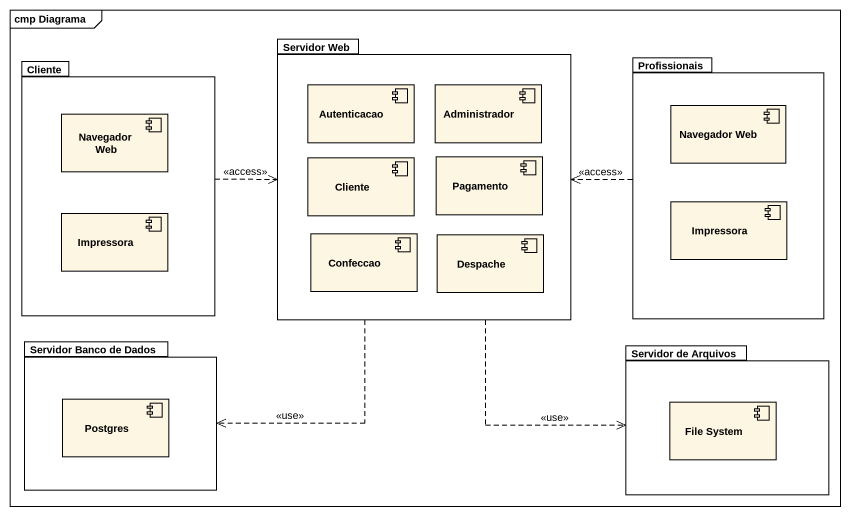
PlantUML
@startuml
mainframe cmp Diagrama
package Cliente {
  component "Navegador Web" as Navegador_Web_2
  component Impressora
}
package "Servidor Web" as Servidor_Web {
  component Autenticacao
  component Administrador
  component "Cliente" as Cliente_2
  component Pagamento
  component Confeccao
  component Despache
}
package Profissionais {
  component "Navegador Web" as Navegador_Web
  component "Impressora" as Impressora_2
}
package "Servidor Banco de Dados" as Servidor_Banco_de_Dados {
  component Postgres
}
package "Servidor de Arquivos" as Servidor_de_Arquivos {
  component "File System" as File_System
}
Cliente .right.> Servidor_Web : <<access>>
Servidor_Web ..> Servidor_Banco_de_Dados : <<use>>
Servidor_Web ..> Servidor_de_Arquivos : <<use>>
Profissionais .left.> Servidor_Web : <<access>>
@enduml
